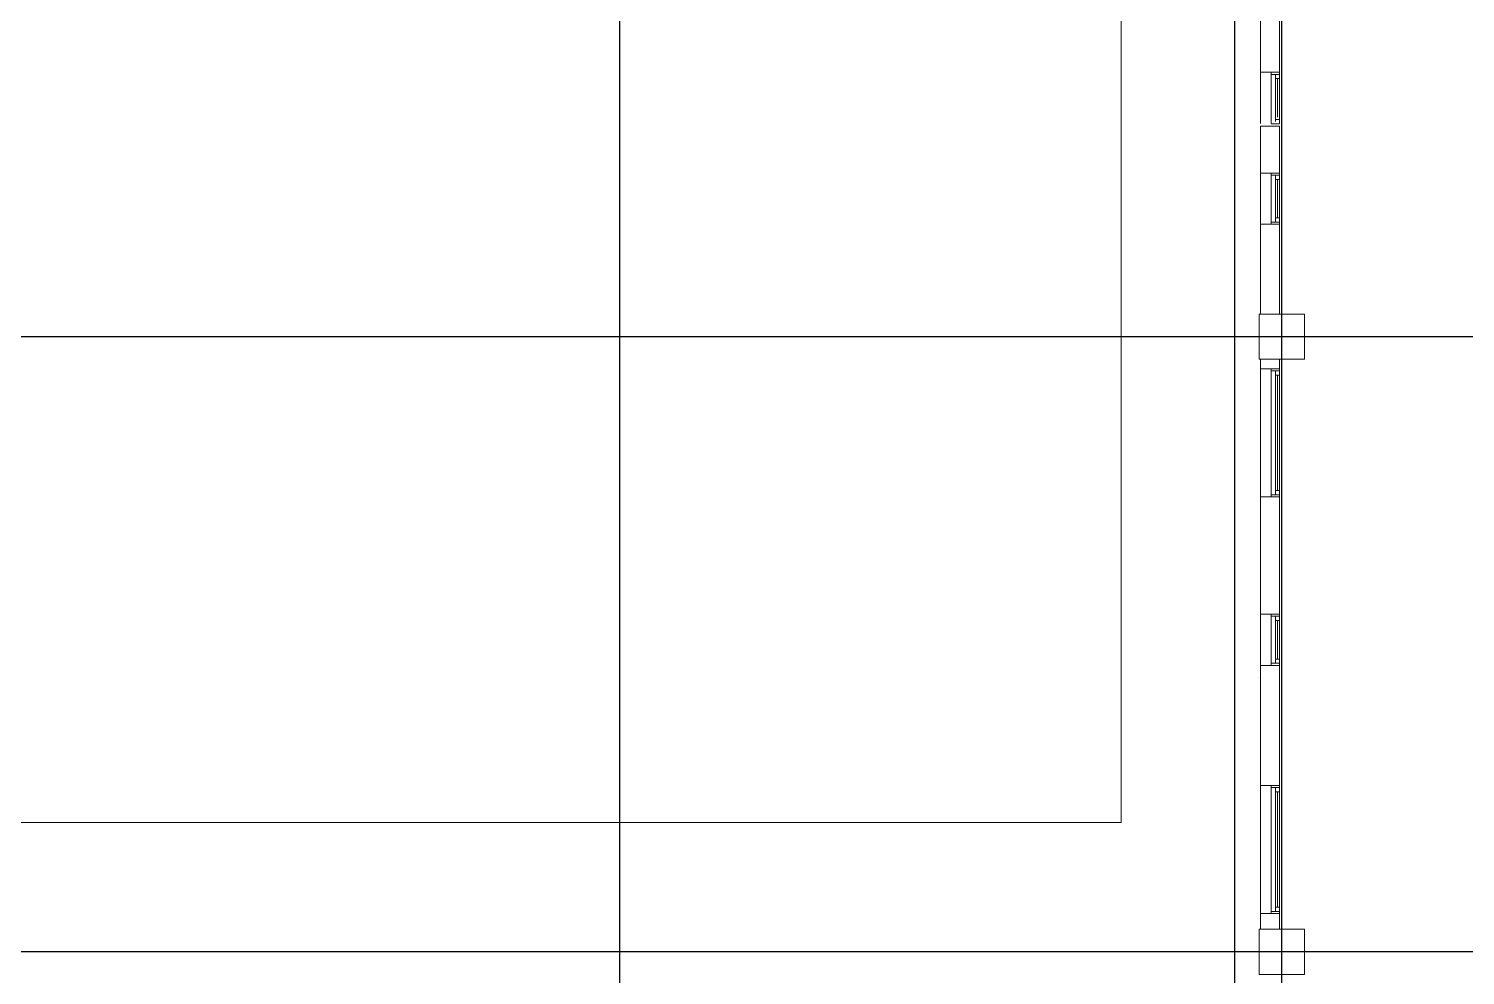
# Model space of a CAD drawing. Header units: metres. Extents: x -18745 to 220762, y -1579758 to -1356048.
# Drawn here: x 144641 to 161460, y -1426163 to -1415083 of the extents above; entities that cross this region are included whole.
import ezdxf

# ---------------------------------------------------------------- set-up
doc = ezdxf.new("R2010")
doc.units = ezdxf.units.M
doc.layers.get('0').update_dxf_attribs({"lineweight": 0})
for name, color, linetype, lineweight in [('A-100 - Copy$0$Aluminum', 8, 'Continuous', 0), ('A-100 - Copy$0$Proj', 8, 'Continuous', 0), ('A-100 - Copy$0$Structure', 8, 'Continuous', 9), ('A-100 - Copy$0$Tiles', 8, 'Continuous', 0), ('A-100 - Copy$0$Walls', 8, 'Continuous', 0)]:
    doc.layers.add(name, color=color, linetype=linetype, lineweight=lineweight)
doc.layers.add('A-100 - Copy$0$axes', color=8, linetype='Continuous')

# ---------------------------------------------------------------- blocks, each defined once
blk = doc.blocks.new('A-100 - Copy')
at = {"layer": 'A-100 - Copy$0$Aluminum'}
for p, q in [((159186.2, -1415592.2, 0), (159186.2, -1416192.2, 0)), ((159286.2, -1415592.2, 0), (159286.2, -1416192.2, 0)), ((159186.2, -1415617.2, 0), (159286.2, -1415617.2, 0)), ((159236.2, -1415617.2, 0), (159236.2, -1416167.2, 0)), ((159236.2, -1415667.2, 0), (159286.2, -1415667.2, 0)), ((159261.2, -1416117.2, 0), (159261.2, -1415667.2, 0)), ((159186.2, -1416197.2, 0), (159286.2, -1416197.2, 0)), ((159236.2, -1416147.2, 0), (159286.2, -1416147.2, 0)), ((159186.2, -1417372.2, 0), (159186.2, -1416772.2, 0)), ((159286.2, -1417372.2, 0), (159286.2, -1416772.2, 0)), ((159186.2, -1416797.2, 0), (159286.2, -1416797.2, 0)), ((159236.2, -1417347.2, 0), (159236.2, -1416797.2, 0)), ((159236.2, -1416847.2, 0), (159286.2, -1416847.2, 0)), ((159261.2, -1416847.2, 0), (159261.2, -1417297.2, 0)), ((159186.2, -1417347.2, 0), (159286.2, -1417347.2, 0)), ((159236.2, -1417297.2, 0), (159286.2, -1417297.2, 0)), ((159186.2, -1419062.2, 0), (159186.2, -1420562.2, 0)), ((159186.2, -1419087.2, 0), (159286.2, -1419087.2, 0)), ((159236.2, -1419087.2, 0), (159236.2, -1420537.2, 0)), ((159286.2, -1419062.2, 0), (159286.2, -1420562.2, 0)), ((159236.2, -1419137.2, 0), (159286.2, -1419137.2, 0)), ((159261.2, -1420487.2, 0), (159261.2, -1419137.2, 0)), ((159186.2, -1420537.2, 0), (159286.2, -1420537.2, 0)), ((159236.2, -1420487.2, 0), (159286.2, -1420487.2, 0)), ((159186.2, -1422535.7, 0), (159186.2, -1421935.7, 0)), ((159186.2, -1421960.7, 0), (159286.2, -1421960.7, 0)), ((159236.2, -1422510.7, 0), (159236.2, -1421960.7, 0)), ((159286.2, -1422535.7, 0), (159286.2, -1421935.7, 0)), ((159236.2, -1422010.7, 0), (159286.2, -1422010.7, 0)), ((159261.2, -1422010.7, 0), (159261.2, -1422460.7, 0)), ((159236.2, -1422460.7, 0), (159286.2, -1422460.7, 0)), ((159186.2, -1422510.7, 0), (159286.2, -1422510.7, 0)), ((159186.2, -1423940.7, 0), (159186.2, -1425440.7, 0)), ((159186.2, -1423965.7, 0), (159286.2, -1423965.7, 0)), ((159236.2, -1423965.7, 0), (159236.2, -1425415.7, 0)), ((159286.2, -1423940.7, 0), (159286.2, -1425440.7, 0)), ((159236.2, -1424015.7, 0), (159286.2, -1424015.7, 0)), ((159261.2, -1425365.7, 0), (159261.2, -1424015.7, 0)), ((159186.2, -1425415.7, 0), (159286.2, -1425415.7, 0)), ((159236.2, -1425365.7, 0), (159286.2, -1425365.7, 0))]:
    blk.add_line(p, q, dxfattribs=at)
at = {"layer": 'A-100 - Copy$0$axes'}
for p, q in [((151563.3, -1477297.4, 0), (151563.3, -1391762.7, 0)), ((158763.3, -1477297.4, 0), (158763.3, -1391762.7, 0)), ((159313.3, -1477297.4, 0), (159313.3, -1391762.7, 0)), ((178940.3, -1418687.7, 2.4), (96042.2, -1418687.7, 2.4)), ((178940.3, -1425887.7, 2.4), (96042.2, -1425887.7, 2.4))]:
    blk.add_line(p, q, dxfattribs=at)
at = {"layer": 'A-100 - Copy$0$Proj'}
for p, q in [((159061.2, -1416192.2, 0), (159061.2, -1415592.2, 0)), ((159061.2, -1416772.2, 0), (159061.2, -1417372.2, 0)), ((159061.2, -1420562.2, 0), (159061.2, -1419062.2, 0)), ((159061.2, -1421935.7, 0), (159061.2, -1422535.7, 0)), ((159061.2, -1425440.7, 0), (159061.2, -1423940.7, 0))]:
    blk.add_line(p, q, dxfattribs=at)
at = {"layer": 'A-100 - Copy$0$Proj', "elevation": 2.4}
blk.add_lwpolyline([(157430.3, -1413062.7), (157430.3, -1424372.7), (116466.7, -1424372.7), (116466.7, -1413062.7)], close=True, dxfattribs=at)
at = {"layer": 'A-100 - Copy$0$Structure', "elevation": 0}
for points in [[(159048.3, -1418952.7), (159578.3, -1418952.7), (159578.3, -1418422.7), (159048.3, -1418422.7)], [(159048.3, -1426152.7), (159578.3, -1426152.7), (159578.3, -1425622.7), (159048.3, -1425622.7)]]:
    blk.add_lwpolyline(points, close=True, dxfattribs=at)
at = {"layer": 'A-100 - Copy$0$Tiles'}
blk.add_line((159036.2, -1422675.7, 0), (159036.2, -1422675.7, 0), dxfattribs=at)
at = {"layer": 'A-100 - Copy$0$Walls'}
for p, q in [((159061.2, -1415592.2, 0), (159061.2, -1413902.2, 0)), ((159286.2, -1415592.2, 0), (159286.2, -1413902.2, 0)), ((159286.2, -1415592.2, 0), (159061.2, -1415592.2, 0)), ((159061.2, -1416772.2, 0), (159061.2, -1416222.2, 0)), ((159286.2, -1416222.2, 0), (159061.2, -1416222.2, 0)), ((159286.2, -1416772.2, 0), (159286.2, -1416222.2, 0)), ((159286.2, -1416772.2, 0), (159061.2, -1416772.2, 0)), ((159061.2, -1418422.7, 0), (159061.2, -1417372.2, 0)), ((159286.2, -1417372.2, 0), (159061.2, -1417372.2, 0)), ((159061.2, -1417372.2, 0), (159061.2, -1418422.7, 0)), ((159286.2, -1418422.7, 0), (159286.2, -1417372.2, 0)), ((159061.2, -1418952.7, 0), (159061.2, -1419062.2, 0)), ((159286.2, -1418952.7, 0), (159286.2, -1419062.2, 0)), ((159286.2, -1419062.2, 0), (159061.2, -1419062.2, 0)), ((159286.2, -1420562.2, 0), (159061.2, -1420562.2, 0)), ((159061.2, -1421935.7, 0), (159061.2, -1420562.2, 0)), ((159286.2, -1421935.7, 0), (159286.2, -1420562.2, 0)), ((159286.2, -1421935.7, 0), (159061.2, -1421935.7, 0)), ((159286.2, -1422535.7, 0), (159061.2, -1422535.7, 0)), ((159061.2, -1422535.7, 0), (159061.2, -1423940.7, 0)), ((159286.2, -1423940.7, 0), (159286.2, -1422535.7, 0)), ((159286.2, -1423940.7, 0), (159061.2, -1423940.7, 0)), ((159286.2, -1425440.7, 0), (159061.2, -1425440.7, 0)), ((159061.2, -1425622.7, 0), (159061.2, -1425440.7, 0)), ((159286.2, -1425622.7, 0), (159286.2, -1425440.7, 0))]:
    blk.add_line(p, q, dxfattribs=at)

msp = doc.modelspace()

# ---------------------------------------------------------------- block references
msp.add_blockref('A-100 - Copy', (0, 0))

doc.saveas('drawing.dxf')
